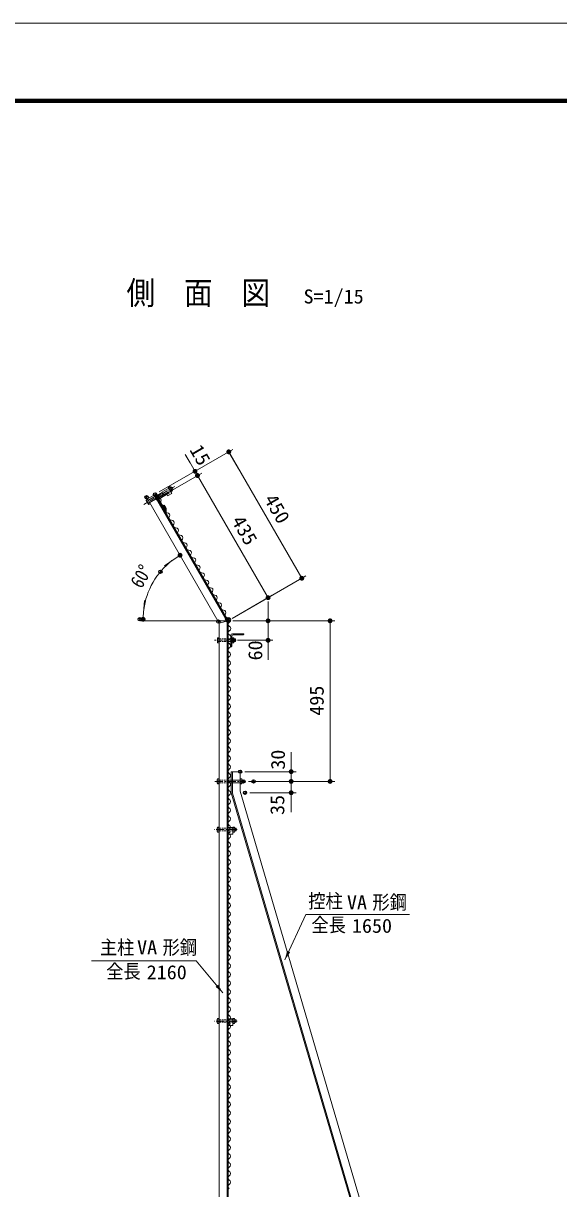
# Model space of a CAD drawing. Units: millimetres at full size. Extents: x -4455 to 4455, y -3150 to 3150.
# Drawn here: x -251 to 1399, y -442 to 3150 of the extents above; entities that cross this region are included whole.
import ezdxf
from ezdxf.enums import TextEntityAlignment as Align

# ---------------------------------------------------------------- set-up
doc = ezdxf.new("R2010")
doc.units = ezdxf.units.MM
doc.header["$LTSCALE"] = 20
doc.header["$PDMODE"] = 32
doc.header["$PDSIZE"] = 10
for name, pattern in [('USER1', [2, 1.25, -0.25, 0.25, -0.25]), ('USER2', [1.125, 0.75, -0.125, 0.125, -0.125]), ('USER3', [4.7625, 3.175, -1.5875]), ('USER4', [0.375, 0.25, -0.125])]:
    doc.linetypes.add(name, pattern=pattern)
for name, color, linetype, lineweight in [('0-0_6文字', 3, 'Continuous', 18), ('0-3_5寸法', 1, 'Continuous', 18), ('0-4_SUNPOU', 1, 'Continuous', 18), ('0-6_1部材', 3, 'Continuous', 18), ('0-9_8部品', 7, 'Continuous', 18), ('0-B_2網', 4, 'Continuous', 18), ('0-C_AMI', 3, 'Continuous', 18), ('0-E_D-TTL', 7, 'Continuous', 18)]:
    doc.layers.add(name, color=color, linetype=linetype, lineweight=lineweight)
doc.layers.add('0-5_DEFPOINTS', color=7, linetype='Continuous')
doc.styles.add('ＭＳ ゴシック', font='')
doc.styles.get('ＭＳ ゴシック').set_extended_font_data('MS Gothic')

# ---------------------------------------------------------------- blocks, each defined once
blk = doc.blocks.new('M1')
at = {"layer": '0-4_SUNPOU'}
blk.add_line((-5, 0), (-38.58, 0), dxfattribs=at)
for points in [[(0, 0), (-5, 0), (-4.96, 0.63)], [(0, 0), (-4.96, -0.63), (-5, 0)], [(0, 0), (-4.96, 0.63), (-4.84, 1.24)], [(0, 0), (-4.84, -1.24), (-4.96, -0.63)], [(0, 0), (-4.84, 1.24), (-4.65, 1.84)], [(0, 0), (-4.65, -1.84), (-4.84, -1.24)], [(0, 0), (-4.65, 1.84), (-4.38, 2.41)], [(0, 0), (-4.38, -2.41), (-4.65, -1.84)], [(0, 0), (-4.38, 2.41), (-4.05, 2.94)], [(0, 0), (-4.05, -2.94), (-4.38, -2.41)], [(0, 0), (-4.05, 2.94), (-3.64, 3.42)], [(0, 0), (-3.64, -3.42), (-4.05, -2.94)], [(0, 0), (-3.64, 3.42), (-3.19, 3.85)], [(0, 0), (-3.19, -3.85), (-3.64, -3.42)], [(0, 0), (-3.19, 3.85), (-2.68, 4.22)], [(0, 0), (-2.68, -4.22), (-3.19, -3.85)], [(0, 0), (-2.68, 4.22), (-2.13, 4.52)], [(0, 0), (-2.13, -4.52), (-2.68, -4.22)], [(0, 0), (-2.13, 4.52), (-1.55, 4.76)], [(0, 0), (-1.55, -4.76), (-2.13, -4.52)], [(0, 0), (-1.55, 4.76), (-0.94, 4.91)], [(0, 0), (-0.94, -4.91), (-1.55, -4.76)], [(0, 0), (-0.94, 4.91), (-0.31, 4.99)], [(0, 0), (-0.31, -4.99), (-0.94, -4.91)], [(0, 0), (-0.31, 4.99), (0.31, 4.99)], [(0, 0), (0.31, -4.99), (-0.31, -4.99)], [(0, 0), (0.31, 4.99), (0.94, 4.91)], [(0, 0), (0.94, 4.91), (1.55, 4.76)], [(0, 0), (1.55, 4.76), (2.13, 4.52)], [(0, 0), (2.13, 4.52), (2.68, 4.22)], [(0, 0), (2.68, 4.22), (3.19, 3.85)], [(0, 0), (3.19, 3.85), (3.64, 3.42)], [(0, 0), (3.64, 3.42), (4.05, 2.94)], [(0, 0), (4.05, 2.94), (4.38, 2.41)], [(0, 0), (4.38, 2.41), (4.65, 1.84)], [(0, 0), (4.65, 1.84), (4.84, 1.24)], [(0, 0), (4.84, 1.24), (4.96, 0.63)], [(0, 0), (4.96, 0.63), (5, 0)], [(0, 0), (0.94, -4.91), (0.31, -4.99)], [(0, 0), (1.55, -4.76), (0.94, -4.91)], [(0, 0), (2.13, -4.52), (1.55, -4.76)], [(0, 0), (2.68, -4.22), (2.13, -4.52)], [(0, 0), (3.19, -3.85), (2.68, -4.22)], [(0, 0), (3.64, -3.42), (3.19, -3.85)], [(0, 0), (4.05, -2.94), (3.64, -3.42)], [(0, 0), (4.38, -2.41), (4.05, -2.94)], [(0, 0), (4.65, -1.84), (4.38, -2.41)], [(0, 0), (4.84, -1.24), (4.65, -1.84)], [(0, 0), (4.96, -0.63), (4.84, -1.24)], [(0, 0), (5, 0), (4.96, -0.63)]]:
    blk.add_solid(points, dxfattribs=at)
blk = doc.blocks.new('NAMIX13')
at = {"layer": '0-C_AMI'}
for centre, start, end in [((-71.1, -133.3), 298.07249, 61.92751), ((71.1, -400), 118.07249, 241.92751), ((-71.1, -666.7), 298.07249, 61.92751), ((71.1, -933.3), 118.07249, 241.92751), ((71.1, -1466.7), 118.07249, 241.92751), ((-71.1, -1200), 298.07249, 61.92751), ((71.1, -2000), 118.07249, 241.92751), ((-71.1, -1733.3), 298.07249, 61.92751), ((-71.1, -2266.7), 298.07249, 61.92751), ((71.1, -2533.3), 118.07249, 241.92751), ((-71.1, -2800), 298.07249, 61.92751), ((71.1, -3066.7), 118.07249, 241.92751), ((71.1, -3600), 118.07249, 241.92751), ((-71.1, -3333.3), 298.07249, 61.92751), ((71.1, -4133.3), 118.07249, 241.92751), ((-71.1, -3866.7), 298.07249, 61.92751), ((-71.1, -4400), 298.07249, 61.92751), ((71.1, -4666.7), 118.07249, 241.92751), ((-71.1, -4933.3), 298.07249, 61.92751), ((71.1, -5200), 118.07249, 241.92751), ((71.1, -5733.3), 118.07249, 241.92751), ((-71.1, -5466.7), 298.07249, 61.92751)]:
    blk.add_arc(centre, 151.1, start, end, dxfattribs=at)
blk = doc.blocks.new('NAMIX5')
at = {"layer": '0-C_AMI'}
for centre, start, end in [((35.6, -200), 118.07249, 241.92751), ((-35.6, -66.7), 298.07249, 61.92751), ((-35.6, -333.3), 298.07249, 61.92751), ((35.6, -466.7), 118.07249, 241.92751), ((35.6, -733.3), 118.07249, 241.92751), ((-35.6, -600), 298.07249, 61.92751), ((35.6, -1000), 118.07249, 241.92751), ((-35.6, -866.7), 298.07249, 61.92751), ((-35.6, -1133.3), 298.07249, 61.92751), ((35.6, -1266.7), 118.07249, 241.92751)]:
    blk.add_arc(centre, 75.6, start, end, dxfattribs=at)
blk = doc.blocks.new('NAMI')
at = {"layer": '0-C_AMI'}
for centre, start, end in [((-71.1, -133.3), 298.07249, 61.92751), ((71.1, -400), 118.07249, 241.92751)]:
    blk.add_arc(centre, 151.1, start, end, dxfattribs=at)

msp = doc.modelspace()

# ---------------------------------------------------------------- linework, layer by layer
at = {"layer": '0-0_6文字', "color": 7}
for points in [[(939.6, 403.55), (619.69, 403.55), (555.63, 263.6)], [(-40.31, 260.37), (282.62, 260.37), (363.88, 162.05)]]:
    msp.add_lwpolyline(points, dxfattribs=at)
for points in [[(554.8, 261.78), (562.55, 291.23), (572.02, 286.89)], [(365.16, 160.51), (342.03, 180.31), (350.06, 186.95)]]:
    msp.add_solid(points, dxfattribs=at)
at = {"layer": '0-3_5寸法'}
for p, q in [((168.46, 1705.65), (395.66, 1836.83)), ((263.75, 1795.31), (248.75, 1821.29)), ((382.67, 1829.33), (607.67, 1439.62)), ((168.46, 1705.65), (291.74, 1776.83)), ((175.96, 1692.66), (299.24, 1763.84)), ((175.96, 1692.66), (299.24, 1763.84)), ((278.75, 1769.33), (286.25, 1756.34)), ((286.25, 1756.34), (503.75, 1379.62)), ((301.25, 1730.36), (316.25, 1704.38)), ((393.46, 1315.94), (620.66, 1447.12)), ((393.46, 1315.94), (516.74, 1387.12)), ((503.75, 1338.44), (503.75, 1368.44)), ((380.47, 1308.44), (111.2, 1308.44)), ((395.47, 1308.44), (709.98, 1308.44)), ((395.47, 1308.44), (518.75, 1308.44)), ((503.75, 1308.44), (503.75, 1248.44)), ((694.98, 813.44), (694.98, 1308.44)), ((409.94, 1248.44), (518.75, 1248.44)), ((503.75, 1218.44), (503.75, 1188.44)), ((443.07, 813.44), (709.98, 813.44))]:
    msp.add_line(p, q, dxfattribs=at)
msp.add_arc((346.48, 1313.3), 227.78, 127.55173, 172.44837, dxfattribs=at)
at = {"layer": '0-5_DEFPOINTS'}
for p in [(286.25, 1756.34), (129.28, 1689.51), (155.47, 1698.15), (162.97, 1685.16), (162.97, 1685.16), (171.99, 1459.72), (607.67, 1439.62), (503.75, 1379.62), (108.39, 1313.3), (350.66, 1306.07), (377.66, 1313.3), (380.47, 1308.44), (380.47, 1308.44), (380.47, 1308.44), (694.98, 1308.44), (394.94, 1248.44), (503.75, 1248.44), (417.47, 843.44), (428.07, 813.44), (458.96, 813.44), (574.98, 813.44), (432.77, 778.44), (574.98, 778.44)]:
    msp.add_point(p, dxfattribs=at)
at = {"layer": '0-6_1部材', "color": 7}
for p, q in [((132.08, 1684.65), (155.47, 1698.15)), ((377.47, 1307.64), (152.87, 1696.65)), ((380.47, 1308.44), (155.47, 1698.15)), ((353.47, 1301.21), (132.08, 1684.65)), ((353.47, 1301.21), (380.47, 1308.44)), ((377.47, 1307.64), (377.47, -851.56)), ((380.47, 1308.44), (380.47, -851.56)), ((380.47, 1228.44), (380.47, 1263.44)), ((388.64, 1228.44), (388.64, 1263.44)), ((391.64, 1230.44), (391.64, 1260.44)), ((393.64, 1268.44), (428.64, 1268.44)), ((396.64, 1265.44), (426.64, 1265.44)), ((428.64, 1268.44), (428.64, 1267.44)), ((388.64, 1228.44), (389.64, 1228.44)), ((390.47, 843.44), (390.47, 778.44)), ((390.47, 843.44), (417.47, 843.44)), ((393.97, 843.44), (393.97, 777.51)), ((417.47, 843.44), (417.47, 783)), ((390.47, 778.44), (780.47, -551.56)), ((393.97, 777.51), (783.97, -552.49)), ((417.47, 783), (807.47, -547))]:
    msp.add_line(p, q, dxfattribs=at)
at = {"layer": '0-6_1部材', "linetype": 'USER4'}
for p, q in [((353.47, 1252.44), (378.64, 1252.44)), ((353.47, 1244.44), (378.64, 1244.44)), ((380.47, 817.44), (353.47, 817.44))]:
    msp.add_line(p, q, dxfattribs=at)
at = {"layer": '0-6_1部材', "color": 1}
for p, q in [((574.98, 873.44), (574.98, 903.44)), ((574.98, 843.44), (574.98, 873.44)), ((432.47, 843.44), (589.98, 843.44)), ((574.98, 843.44), (574.98, 813.44)), ((443.07, 813.44), (589.98, 813.44)), ((473.96, 813.44), (589.98, 813.44)), ((574.98, 813.44), (574.98, 778.44)), ((447.77, 778.44), (589.98, 778.44)), ((574.98, 783.44), (574.98, 753.44)), ((574.98, 748.44), (574.98, 718.44))]:
    msp.add_line(p, q, dxfattribs=at)
at = {"layer": '0-6_1部材', "color": 7}
msp.add_lwpolyline([(353.47, 1301.21), (353.47, -851.56), (380.47, -851.56)], dxfattribs=at)
for centre, radius, start, end in [((393.64, 1263.44), 5, 90, 180), ((396.64, 1260.44), 5, 90, 180), ((426.64, 1267.44), 2, 270, 0), ((389.64, 1230.44), 2, 270, 0)]:
    msp.add_arc(centre, radius, start, end, dxfattribs=at)
at = {"layer": '0-9_8部品', "color": 1, "linetype": 'USER2'}
for p, q in [((121.11, 1667.48), (215.85, 1722.18)), ((405.77, 1248.44), (337.66, 1248.44))]:
    msp.add_line(p, q, dxfattribs=at)
at = {"layer": '0-9_8部品', "color": 3, "linetype": 'USER3'}
for p, q in [((134.87, 1679.83), (158.09, 1693.32)), ((138.87, 1672.9), (162.09, 1686.39)), ((417.47, 817.44), (390.47, 817.44)), ((417.47, 809.44), (390.47, 809.44))]:
    msp.add_line(p, q, dxfattribs=at)
at = {"layer": '0-9_8部品'}
for p, q in [((158.22, 1693.39), (177.27, 1704.39)), ((162.22, 1686.46), (181.27, 1697.46)), ((164.7, 1686.16), (197.61, 1705.16)), ((168.36, 1684.82), (197.81, 1701.81)), ((176.77, 1705.26), (197.55, 1717.26)), ((176.77, 1705.26), (181.77, 1696.6)), ((181.77, 1696.6), (197.36, 1705.6)), ((194.06, 1693.3), (191.31, 1698.06)), ((207.05, 1700.8), (194.06, 1693.3)), ((196.05, 1719.85), (200.37, 1722.34)), ((196.05, 1719.85), (204.05, 1706)), ((198.36, 1703.86), (197.36, 1705.6)), ((198.05, 1716.39), (202.41, 1718.91)), ((198.05, 1716.39), (202.05, 1709.46)), ((201.44, 1721.72), (200.37, 1722.34)), ((202.05, 1709.46), (206.37, 1711.95)), ((204.05, 1706), (208.37, 1708.49)), ((204.05, 1706), (207.05, 1700.8)), ((132.88, 1683.27), (128.57, 1680.78)), ((128.57, 1679.54), (128.57, 1680.78)), ((135.5, 1667.54), (128.57, 1679.54)), ((134.88, 1679.81), (130.57, 1677.32)), ((138.88, 1672.88), (134.57, 1670.39)), ((135.5, 1667.54), (136.57, 1666.92)), ((140.88, 1669.41), (136.57, 1666.92)), ((167.81, 1682.77), (184.81, 1653.32)), ((181.28, 1663.26), (183.88, 1664.76)), ((181.28, 1663.26), (186.78, 1653.74)), ((183.88, 1664.76), (189.81, 1654.5)), ((186.78, 1653.73), (186.49, 1644.42)), ((189.81, 1654.5), (189.34, 1639.49)), ((182.97, 1650.52), (184.27, 1651.27)), ((347.87, 1255.37), (348.49, 1256.44)), ((347.87, 1241.52), (347.87, 1255.37)), ((347.87, 1241.52), (348.49, 1240.44)), ((353.47, 1256.44), (348.49, 1256.44)), ((353.47, 1252.44), (348.49, 1252.44)), ((353.47, 1244.44), (348.49, 1244.44)), ((353.47, 1240.44), (348.49, 1240.44)), ((353.47, 1240.44), (353.47, 1256.44)), ((378.64, 1252.44), (391.64, 1252.44)), ((378.64, 1244.44), (391.64, 1244.44)), ((391.64, 1240.44), (391.64, 1256.44)), ((391.64, 1256.44), (397.42, 1256.44)), ((391.64, 1252.44), (397.42, 1252.44)), ((391.64, 1244.44), (397.42, 1244.44)), ((391.64, 1240.44), (397.42, 1240.44)), ((398.04, 1255.37), (397.42, 1256.44)), ((398.04, 1241.52), (397.42, 1240.44)), ((398.04, 1241.52), (398.04, 1255.37)), ((403.11, 1252.44), (398.04, 1252.44)), ((403.11, 1244.44), (398.04, 1244.44)), ((403.11, 1244.44), (403.11, 1252.44)), ((347.07, 819.36), (348.18, 821.28)), ((347.07, 807.52), (347.07, 819.36)), ((347.07, 807.52), (348.18, 805.6)), ((347.75, 817.44), (353.47, 817.44)), ((347.75, 809.44), (353.47, 809.44)), ((348.18, 821.28), (353.47, 821.28)), ((348.18, 805.6), (353.47, 805.6)), ((353.47, 805.6), (353.47, 821.28)), ((390.47, 817.44), (380.47, 817.44)), ((390.47, 809.44), (380.47, 809.44)), ((417.47, 805.6), (417.47, 821.28)), ((422.76, 821.28), (417.47, 821.28)), ((423.18, 817.44), (417.47, 817.44)), ((423.18, 809.44), (417.47, 809.44)), ((422.76, 805.6), (417.47, 805.6)), ((423.87, 819.36), (422.76, 821.28)), ((423.87, 807.52), (422.76, 805.6)), ((423.87, 807.52), (423.87, 819.36)), ((425.79, 817.44), (423.87, 817.44)), ((425.79, 809.44), (423.87, 809.44))]:
    msp.add_line(p, q, dxfattribs=at)
at = {"layer": '0-9_8部品', "color": 4}
for p, q in [((158.62, 1692.7), (177.67, 1703.7)), ((161.82, 1687.15), (180.87, 1698.16))]:
    msp.add_line(p, q, dxfattribs=at)
at = {"layer": '0-9_8部品', "color": 1, "linetype": 'USER1'}
for p, q in [((339.59, 813.44), (428.07, 813.44)), ((408.43, 664.87), (337.6, 664.87)), ((408.43, 74.87), (337.6, 74.87))]:
    msp.add_line(p, q, dxfattribs=at)
at = {"layer": '0-9_8部品', "color": 3, "linetype": 'USER4'}
for p, q in [((380.47, 809.44), (353.47, 809.44)), ((353.47, 668.87), (395.01, 668.87)), ((353.47, 660.87), (395.01, 660.87)), ((353.47, 78.87), (395.01, 78.87)), ((353.47, 70.87), (395.01, 70.87))]:
    msp.add_line(p, q, dxfattribs=at)
at = {"layer": '0-9_8部品', "color": 3}
for p, q in [((347.07, 670.79), (348.18, 672.71)), ((347.07, 658.95), (347.07, 670.79)), ((347.75, 668.87), (353.47, 668.87)), ((347.75, 660.87), (353.47, 660.87)), ((348.18, 672.71), (353.47, 672.71)), ((353.47, 657.03), (353.47, 672.71)), ((380.81, 671.19), (380.81, 660.69)), ((380.81, 671.19), (395.01, 671.19)), ((380.81, 660.69), (384.76, 660.69)), ((380.81, 656.19), (384.76, 656.19)), ((380.81, 656.19), (380.81, 651.19)), ((380.81, 651.19), (395.01, 651.19)), ((395.01, 657.03), (395.01, 672.71)), ((395.01, 671.19), (395.01, 651.19)), ((400.72, 668.87), (395.01, 668.87)), ((400.72, 660.87), (395.01, 660.87)), ((400.3, 657.03), (395.01, 657.03)), ((401.41, 658.95), (400.3, 657.03)), ((401.41, 658.95), (401.41, 670.79)), ((401.41, 668.87), (404.96, 668.87)), ((401.41, 668.07), (405.37, 668.07)), ((401.41, 661.67), (405.37, 661.67)), ((401.41, 660.87), (404.96, 660.87)), ((404.96, 660.87), (404.96, 668.87)), ((347.07, 80.79), (348.18, 82.71)), ((347.07, 68.95), (347.07, 80.79)), ((347.75, 78.87), (353.47, 78.87)), ((348.18, 82.71), (353.47, 82.71)), ((353.47, 67.03), (353.47, 82.71)), ((380.81, 81.19), (380.81, 70.69)), ((380.81, 81.19), (395.01, 81.19)), ((395.01, 67.03), (395.01, 82.71)), ((395.01, 81.19), (395.01, 61.19)), ((400.72, 78.87), (395.01, 78.87)), ((401.41, 68.95), (401.41, 80.79)), ((401.41, 78.87), (404.96, 78.87)), ((401.41, 78.07), (405.37, 78.07)), ((404.96, 70.87), (404.96, 78.87)), ((347.75, 70.87), (353.47, 70.87)), ((380.81, 70.69), (384.76, 70.69)), ((380.81, 66.19), (384.76, 66.19)), ((380.81, 66.19), (380.81, 61.19)), ((380.81, 61.19), (395.01, 61.19)), ((400.72, 70.87), (395.01, 70.87)), ((400.3, 67.03), (395.01, 67.03)), ((401.41, 68.95), (400.3, 67.03)), ((401.41, 71.67), (405.37, 71.67)), ((401.41, 70.87), (404.96, 70.87))]:
    msp.add_line(p, q, dxfattribs=at)
at = {"layer": '0-9_8部品'}
msp.add_lwpolyline([(201.44, 1721.72), (208.37, 1709.73), (208.37, 1708.49)], dxfattribs=at)
at = {"layer": '0-9_8部品', "color": 3}
for points in [[(347.07, 658.95), (348.18, 657.03), (353.47, 657.03)], [(401.41, 670.79), (400.3, 672.71), (395.01, 672.71)], [(401.41, 80.79), (400.3, 82.71), (395.01, 82.71)], [(347.07, 68.95), (348.18, 67.03), (353.47, 67.03)]]:
    msp.add_lwpolyline(points, dxfattribs=at)
at = {"layer": '0-9_8部品'}
for centre, radius, start, end in [((197.06, 1703.11), 1.5, 300.00729, 29.96823), ((195.18, 1718.11), 7.27, 6.37286, 30.0017), ((202.35, 1714.1), 7.61, 324.02866, 96.50311), ((192.35, 1708.61), 14.39, 13.38929, 45.69312), ((202.11, 1706.11), 7.23, 29.99903, 53.96354), ((134.83, 1683.16), 7.23, 210.00224, 233.88522), ((143.46, 1680.14), 13.19, 192.35573, 227.65509), ((141.76, 1671.16), 7.23, 186.11235, 210.00092), ((165.7, 1684.43), 2, 119.99207, 209.99219), ((169.11, 1683.52), 1.5, 120.00722, 210.00732), ((183.52, 1652.57), 1.5, 300.00729, 29.99213), ((355.1, 1255.37), 7.23, 179.99992, 203.88486), ((361.06, 1248.44), 13.19, 162.35463, 197.65355), ((355.1, 1241.52), 7.23, 156.1122, 179.99992), ((390.8, 1255.37), 7.23, 336.12625, 0), ((390.8, 1241.52), 7.23, 0, 23.88957), ((384.79, 1248.45), 13.25, 342.41266, 17.55417), ((350.1, 819.36), 3.03, 180, 219.3382), ((359.07, 813.44), 12, 160.52878, 199.47122), ((350.1, 807.52), 3.03, 140.6618, 180), ((420.84, 819.36), 3.03, 320.6618, 0), ((411.87, 813.44), 12, 340.52878, 19.47122), ((420.84, 807.52), 3.03, 0, 39.3382), ((414.48, 813.44), 12, 340.52878, 19.47122)]:
    msp.add_arc(centre, radius, start, end, dxfattribs=at)
at = {"layer": '0-9_8部品', "color": 3}
for centre, radius, start, end in [((350.1, 670.79), 3.03, 180, 219.3382), ((359.07, 664.87), 12, 160.52878, 199.47122), ((350.1, 658.95), 3.03, 140.6618, 180), ((384.76, 658.44), 2.25, 270, 90), ((398.38, 670.79), 3.03, 320.6618, 0), ((389.41, 664.87), 12, 340.52878, 19.47122), ((398.38, 658.95), 3.03, 0, 39.3382), ((398.03, 664.87), 8, 330, 30), ((350.1, 80.79), 3.03, 180, 219.3382), ((359.07, 74.87), 12, 160.52878, 199.47122), ((398.38, 80.79), 3.03, 320.6618, 0), ((389.41, 74.87), 12, 340.52878, 19.47122), ((398.03, 74.87), 8, 330, 30), ((350.1, 68.95), 3.03, 140.6618, 180), ((384.76, 68.44), 2.25, 270, 90), ((398.38, 68.95), 3.03, 0, 39.3382)]:
    msp.add_arc(centre, radius, start, end, dxfattribs=at)
at = {"layer": '0-B_2網', "color": 3}
for centre, start, end in [((380.75, -288.64), 298.07249, 61.92751), ((387.86, -301.97), 118.07249, 241.92751), ((380.75, -315.3), 298.07249, 61.92751)]:
    msp.add_arc(centre, 7.56, start, end, dxfattribs=at)
at = {"layer": '0-C_AMI'}
for centre, radius, start, end in [((381.15, 1302.09), 16.12, 77.37867, 97.71613), ((388.22, 1297.81), 7.56, 118.07249, 241.92751), ((381.11, 1311.15), 7.56, 298.07249, 61.92751), ((388.35, 1271.45), 7.56, 118.07249, 241.92751), ((381.11, 1284.48), 7.56, 298.07249, 61.92751), ((387.86, -328.64), 7.56, 118.07249, 241.92751), ((387.86, -355.3), 7.56, 118.07249, 241.92751), ((380.75, -341.97), 7.56, 298.07249, 61.92751), ((387.86, -381.97), 7.56, 118.07249, 241.92751), ((380.75, -368.64), 7.56, 298.07249, 61.92751), ((380.75, -395.3), 7.56, 298.07249, 61.92751), ((387.86, -408.64), 7.56, 118.07249, 241.92751), ((387.86, -435.3), 7.56, 118.07249, 241.92751), ((380.75, -421.97), 7.56, 298.07249, 61.92751)]:
    msp.add_arc(centre, radius, start, end, dxfattribs=at)
at = {"layer": '0-E_D-TTL', "color": 2}
msp.add_lwpolyline([(-4454.7, 3150.21), (4455, 3150.21), (4455, -3150.21), (-4454.7, -3150.21)], close=True, dxfattribs=at)
at = {"layer": '0-E_D-TTL'}
for points in [[(-4168.31, 2916.86), (4168.62, 2916.86), (4168.62, -2916.87), (-4168.31, -2916.87)], [(-4165.66, 2914.21), (4165.97, 2914.21), (4165.97, -2914.21), (-4165.66, -2914.21)], [(-4163.01, 2911.56), (4163.31, 2911.56), (4163.31, -2911.56), (-4163.01, -2911.56)], [(-4160.36, 2908.91), (4160.66, 2908.91), (4160.66, -2908.91), (-4160.36, -2908.91)], [(-4157.71, 2906.26), (4158.01, 2906.26), (4158.01, -2906.26), (-4157.71, -2906.26)]]:
    msp.add_lwpolyline(points, close=True, dxfattribs=at)

# ---------------------------------------------------------------- block references
at = {"layer": '0-3_5寸法', "xscale": 1.5, "yscale": 1.5}
for p, rotation in [((382.67, 1829.33), 120.0001), ((278.75, 1769.33), 300.0001), ((286.25, 1756.34), 120.0001), ((286.25, 1756.34), 120.0001), ((232.59, 1510.57), 33.77591), ((607.67, 1439.62), 300.0001), ((503.75, 1379.62), 300.0001), ((118.7, 1313.3), 266.22418), ((503.75, 1308.44), 270), ((694.98, 1308.44), 90), ((503.75, 1248.44), 90), ((694.98, 813.44), 270)]:
    msp.add_blockref('M1', p, dxfattribs=dict(at, rotation=rotation))
at = {"layer": '0-6_1部材', "xscale": 1.5, "yscale": 1.5}
for p, rotation in [((574.98, 843.44), 270), ((574.98, 813.44), 270), ((574.98, 813.44), 90), ((574.98, 778.44), 90)]:
    msp.add_blockref('M1', p, dxfattribs=dict(at, rotation=rotation))
at = {"layer": '0-B_2網', "rotation": 30}
for name, p, xscale, yscale in [('NAMIX5', (166.23, 1687.56), 0.1, 0.1), ('NAMIX13', (232.89, 1572.09), 0.05, 0.05)]:
    msp.add_blockref(name, p, dxfattribs=dict(at, xscale=xscale, yscale=yscale))
at = {"layer": '0-B_2網'}
for name, p, xscale, yscale in [('NAMI', (384.8, 1264.79), 0.05, 0.05), ('NAMIX5', (384.31, 1238.03), 0.1, 0.1), ('NAMI', (384.31, 1104.7), 0.05, 0.05), ('NAMI', (384.31, 1078.03), 0.05, 0.05), ('NAMI', (384.31, 1051.36), 0.05, 0.05), ('NAMIX5', (384.31, 1024.7), 0.1, 0.1), ('NAMIX13', (384.31, 891.36), 0.05, 0.05), ('NAMIX13', (384.31, 598.03), 0.05, 0.05), ('NAMIX13', (384.31, 304.7), 0.05, 0.05), ('NAMIX13', (384.31, 11.36), 0.05, 0.05)]:
    msp.add_blockref(name, p, dxfattribs=dict(at, xscale=xscale, yscale=yscale))

# ---------------------------------------------------------------- texts
at = {"layer": '0-0_6文字', "color": 7, "style": 'ＭＳ ゴシック', "width": 0.9}
msp.add_text('側\u3000面\u3000図', height=72.14, dxfattribs=at).set_placement((67.49, 2261.54), align=Align.BOTTOM_LEFT)
at = {"layer": '0-0_6文字', "style": 'ＭＳ ゴシック'}
for s, width, p in [('S=1/15', 1.05, (613.09, 2273.56)), ('控柱', 0.9, (627.7, 410.27)), ('VA', 1.05, (746.84, 406.21)), ('全長', 0.9, (637.45, 336.74)), ('1650', 1.05, (762.19, 333.76)), ('VA', 1.05, (100.1, 267.26)), ('全長', 0.9, (4.86, 193.55)), ('2160', 1.05, (129.59, 190.57))]:
    msp.add_text(s, height=43.26, dxfattribs=dict(at, width=width)).set_placement(p, align=Align.BOTTOM_LEFT)
at = {"layer": '0-3_5寸法', "color": 3, "style": 'ＭＳ ゴシック'}
for s, height, rotation, width, p in [('15', 43.26, 300, 1.05, (249.16, 1829.21)), ('450', 43.26, 300, 1.05, (478.45, 1676.78)), ('435', 43.26, 300, 1.05, (378.28, 1610.29)), ('60°', 43.3, 60, 0.85, (125.07, 1398.7)), ('60', 43.26, 90, 1.05, (498.89, 1186.3)), ('495', 43.26, 90, 1.05, (688.31, 1015.94))]:
    msp.add_text(s, height=height, rotation=rotation, dxfattribs=dict(at, width=width)).set_placement(p, align=Align.BOTTOM_LEFT)
at = {"layer": '0-6_1部材', "style": 'ＭＳ ゴシック', "width": 1.05}
for s, p in [('30', (568.77, 849.54)), ('35', (566.8, 709.97))]:
    msp.add_text(s, height=43.26, rotation=90, dxfattribs=at).set_placement(p, align=Align.BOTTOM_LEFT)
at = {"layer": '0-6_1部材', "style": 'ＭＳ ゴシック', "width": 0.9}
for s, p in [('形鋼', (825.47, 406.38)), ('主柱', (-14.5, 267.43)), ('形鋼', (178.72, 267.43))]:
    msp.add_text(s, height=43.26, dxfattribs=at).set_placement(p, align=Align.BOTTOM_LEFT)

doc.saveas('drawing.dxf')
